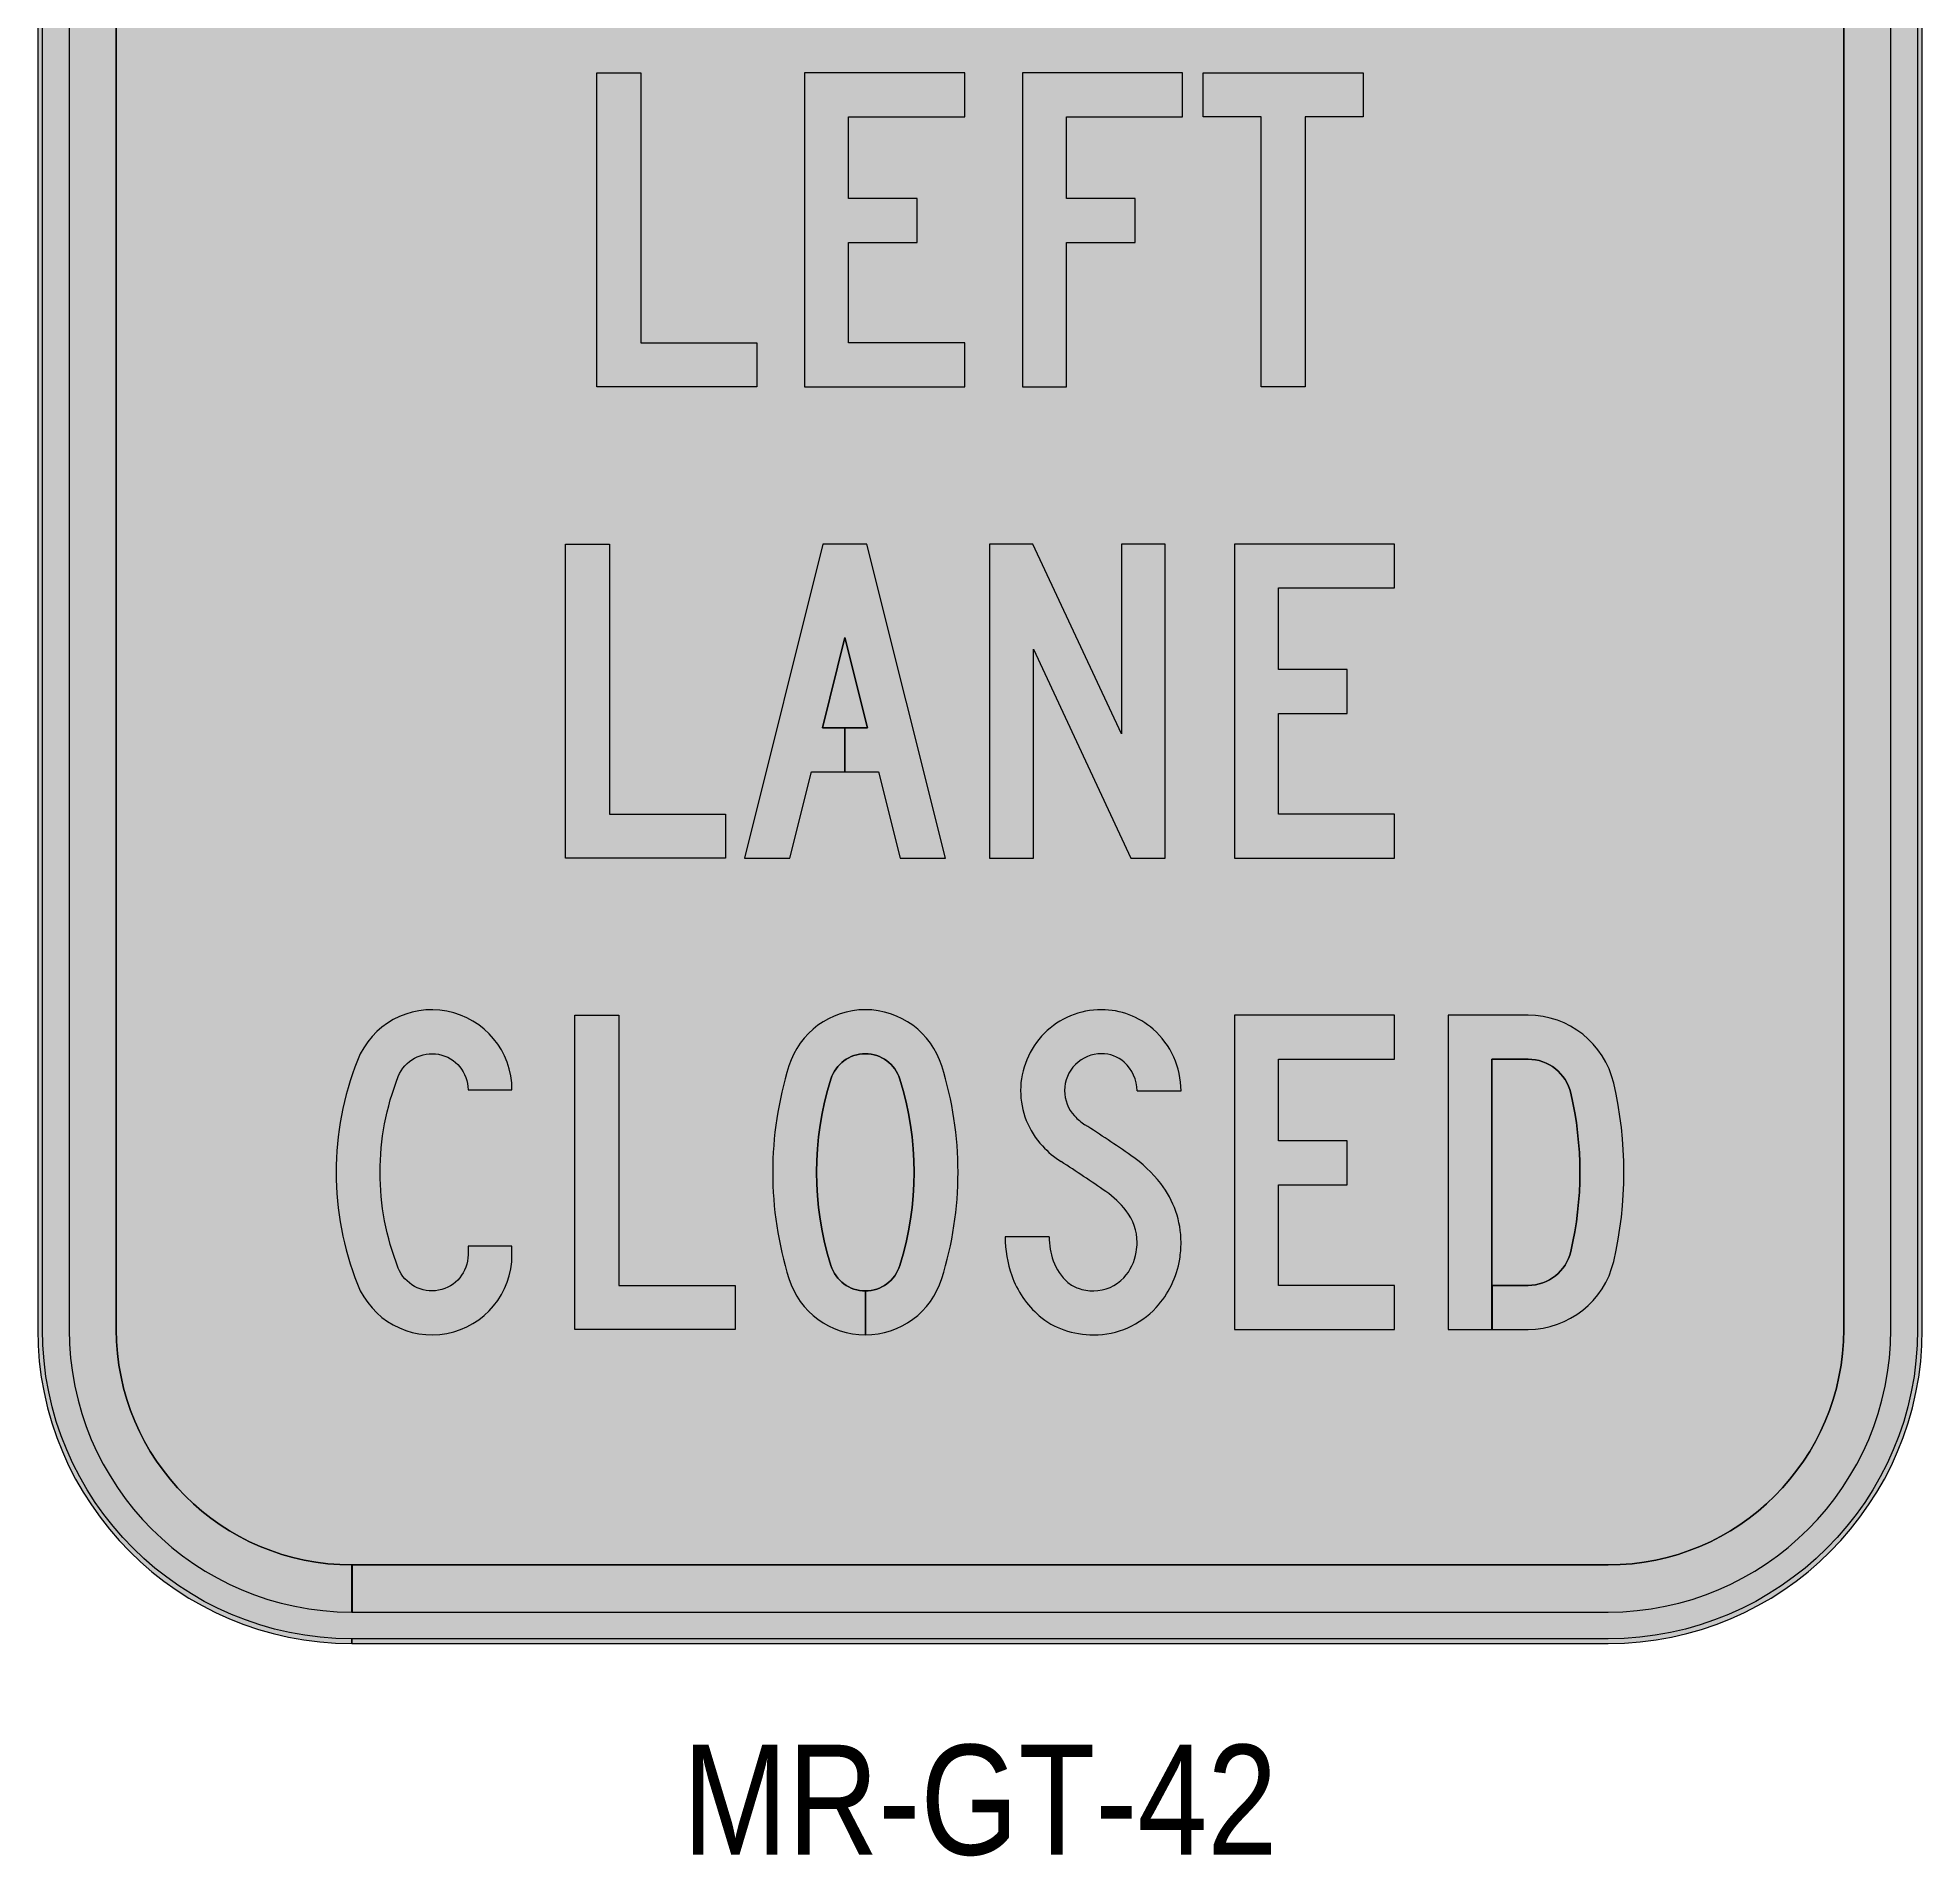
# Model space of a CAD drawing. Header units: millimetres. Extents: x 624 to 684, y 492 to 604.
# Drawn here: x 623.6 to 683.6, y 492.4 to 550.3 of the extents above; entities that cross this region are included whole.
import ezdxf
from ezdxf.enums import TextEntityAlignment as Align

# ---------------------------------------------------------------- set-up
doc = ezdxf.new("R2010")
doc.units = ezdxf.units.MM
for name, color, linetype, lineweight in [('GSBWFILL', 7, 'Continuous', 0), ('GSCOLORFILL', 7, 'Continuous', 0), ('GSDIMS', 7, 'Continuous', 0), ('GSOUTLINE', 7, 'Continuous', 0)]:
    doc.layers.add(name, color=color, linetype=linetype, lineweight=lineweight)
doc.layers.add('T35', color=3, linetype='Continuous')
doc.styles.add('T35', font='ARIALN.TTF', dxfattribs={"height": 3.5})
doc.styles.add('TSText', font='isocp2.shx')

# ---------------------------------------------------------------- blocks, each defined once
blk = doc.blocks.new('*U40')
at = {"layer": 'GSBWFILL', "transparency": 33554687}
blk.add_hatch(color=256, dxfattribs=at).paths.add_polyline_path([(-199.8500000000004, -515), (200, -515, 0.414213562373095), (290, -425), (290, 425, 0.414213562373095), (200, 515), (-200, 515, 0.414213562373095), (-290, 425), (-290, -425, 0.414213562373095), (-200, -515), (-200, -500, -0.414213562373095), (-275, -425), (-275, 425, -0.414213562373095), (-200, 500), (200, 500, -0.414213562373095), (275, 425), (275, -425, -0.414213562373095), (200, -500), (-199.8500000000004, -500)])
at = {"layer": 'GSCOLORFILL', "true_color": 0xf5f5f5, "transparency": 33554687}
for points in [[(-200, -525), (200, -525, 0.414213562373095), (300, -425), (300, 425, 0.414213562373095), (200, 525), (-200, 525, 0.414213562373095), (-300, 425), (-300, -425, 0.414213562373095)], [(-199.9849999999997, -525), (200, -525, 0.414213562373095), (300, -425), (300, 425, 0.414213562373095), (200, 525), (-200, 525, 0.414213562373095), (-300, 425), (-300, -425, 0.414213562373095), (-200, -525), (-200, -523.5, -0.414213562373095), (-298.5, -425), (-298.5, 425, -0.414213562373095), (-200, 523.5), (200, 523.5, -0.414213562373095), (298.5, 425), (298.5, -425, -0.414213562373095), (200, -523.5), (-199.9849999999997, -523.5)]]:
    blk.add_hatch(color=7, dxfattribs=at).paths.add_polyline_path(points)
at = {"layer": 'GSCOLORFILL', "true_color": 0x0a0a0a, "transparency": 33554687}
blk.add_hatch(color=28, dxfattribs=at).paths.add_polyline_path([(-199.8500000000004, -515), (200, -515, 0.414213562373095), (290, -425), (290, 425, 0.414213562373095), (200, 515), (-200, 515, 0.414213562373095), (-290, 425), (-290, -425, 0.414213562373095), (-200, -515), (-200, -500, -0.414213562373095), (-275, -425), (-275, 425, -0.414213562373095), (-200, 500), (200, 500, -0.414213562373095), (275, 425), (275, -425, -0.414213562373095), (200, -500), (-199.8500000000004, -500)])
at = {"layer": 'GSBWFILL', "linetype": 'Continuous', "transparency": 33554687}
for points in [[(-200, -525), (200, -525, 0.414213562373095), (300, -425), (300, 425, 0.414213562373095), (200, 525), (-200, 525, 0.414213562373095), (-300, 425), (-300, -425, 0.414213562373095), (-200, -525)], [(-199.8500000000004, -515), (200, -515, 0.414213562373095), (290, -425), (290, 425, 0.414213562373095), (200, 515), (-200, 515, 0.414213562373095), (-290, 425), (-290, -425, 0.414213562373095), (-200, -515), (-200, -500, -0.414213562373095), (-275, -425), (-275, 425, -0.414213562373095), (-200, 500), (200, 500, -0.414213562373095), (275, 425), (275, -425, -0.414213562373095), (200, -500), (-199.8500000000004, -500), (-199.8500000000004, -515)]]:
    blk.add_lwpolyline(points, format="xyb", close=True, dxfattribs=at)
at = {"layer": 'GSCOLORFILL', "color": 7, "linetype": 'Continuous', "true_color": 0xf5f5f5, "transparency": 33554687}
for points in [[(-200, -525), (200, -525, 0.414213562373095), (300, -425), (300, 425, 0.414213562373095), (200, 525), (-200, 525, 0.414213562373095), (-300, 425), (-300, -425, 0.414213562373095), (-200, -525)], [(-199.9849999999997, -525), (200, -525, 0.414213562373095), (300, -425), (300, 425, 0.414213562373095), (200, 525), (-200, 525, 0.414213562373095), (-300, 425), (-300, -425, 0.414213562373095), (-200, -525), (-200, -523.5, -0.414213562373095), (-298.5, -425), (-298.5, 425, -0.414213562373095), (-200, 523.5), (200, 523.5, -0.414213562373095), (298.5, 425), (298.5, -425, -0.414213562373095), (200, -523.5), (-199.9849999999997, -523.5), (-199.9849999999997, -525)]]:
    blk.add_lwpolyline(points, format="xyb", close=True, dxfattribs=at)
at = {"layer": 'GSCOLORFILL', "color": 28, "linetype": 'Continuous', "true_color": 0x0a0a0a, "transparency": 33554687}
blk.add_lwpolyline([(-199.8500000000004, -515), (200, -515, 0.414213562373095), (290, -425), (290, 425, 0.414213562373095), (200, 515), (-200, 515, 0.414213562373095), (-290, 425), (-290, -425, 0.414213562373095), (-200, -515), (-200, -500, -0.414213562373095), (-275, -425), (-275, 425, -0.414213562373095), (-200, 500), (200, 500, -0.414213562373095), (275, 425), (275, -425, -0.414213562373095), (200, -500), (-199.8500000000004, -500), (-199.8500000000004, -515)], format="xyb", close=True, dxfattribs=at)
at = {"layer": 'GSOUTLINE', "linetype": 'Continuous', "transparency": 33554687}
for points in [[(-200, -525), (200, -525, 0.414213562373095), (300, -425), (300, 425, 0.414213562373095), (200, 525), (-200, 525, 0.414213562373095), (-300, 425), (-300, -425, 0.414213562373095), (-200, -525)], [(-200, -515), (200, -515, 0.414213562373095), (290, -425), (290, 425, 0.414213562373095), (200, 515), (-200, 515, 0.414213562373095), (-290, 425), (-290, -425, 0.414213562373095), (-200, -515)], [(-200, -500), (200, -500, 0.414213562373095), (275, -425), (275, 425, 0.414213562373095), (200, 500), (-200, 500, 0.414213562373095), (-275, 425), (-275, -425, 0.414213562373095), (-200, -500)]]:
    blk.add_lwpolyline(points, format="xyb", close=True, dxfattribs=at)
at = {"layer": 'GSBWFILL', "color": 250, "transparency": 33554687, "style": 'TSText'}
for s in ['levels:GSCOLORFILL|GSBWFILL|GSOUTLINE', 'panelStyle:MR-GT-42 LANE.ssm', 'chevronShoulderRadius:300.000', 'constructPanels:900|600|450', 'panelBorderRadius:300.000', 'chevronTipRadius:300.000', 'constructPanelMode:0', 'panelRoundCorners:0', 'panelStation:none', 'panelHeightLock:1', 'panelWidthLock:1', 'heightRounding:2', 'legendMaterial:0', 'panelName:name', 'panelStandard:2', 'widthRounding:2', 'panelMounting:1', 'panelMaterial:0', 'panelQuantity:1', 'marginAlign:9', 'panelShape:0', 'panelSizes:', 'version:2']:
    blk.add_text(s, height=0.001, dxfattribs=at).set_placement((0, 524.9979999999996), align=Align.CENTER)
blk = doc.blocks.new('*U16')
at = {"layer": 'GSBWFILL', "linetype": 'Continuous'}
blk.add_hatch(color=256, dxfattribs=at).paths.add_polyline_path([(0, 200), (28, 200), (28, 28), (102, 28), (102, 0), (0, 0)])
at = {"layer": 'GSCOLORFILL', "linetype": 'Continuous'}
blk.add_hatch(color=0, dxfattribs=at).paths.add_polyline_path([(0, 200), (28, 200), (28, 28), (102, 28), (102, 0), (0, 0)])
at = {"layer": 'GSBWFILL'}
blk.add_lwpolyline([(0, 200), (28, 200), (28, 28), (102, 28), (102, 0), (0, 0)], close=True, dxfattribs=at)
at = {"layer": 'GSCOLORFILL', "color": 0}
blk.add_lwpolyline([(0, 200), (28, 200), (28, 28), (102, 28), (102, 0), (0, 0)], close=True, dxfattribs=at)
at = {"layer": 'GSOUTLINE'}
blk.add_lwpolyline([(0, 200), (28, 200), (28, 28), (102, 28), (102, 0), (0, 0)], close=True, dxfattribs=at)
blk = doc.blocks.new('*U17')
at = {"layer": 'GSBWFILL', "linetype": 'Continuous'}
blk.add_hatch(color=256, dxfattribs=at).paths.add_polyline_path([(28, 28), (28, 92), (71.81454086025929, 92), (71.81454086025929, 120), (28, 120), (28, 172), (102, 172), (102, 200), (0, 200), (0, 0), (102, 0), (102, 28)])
at = {"layer": 'GSCOLORFILL', "linetype": 'Continuous'}
blk.add_hatch(color=0, dxfattribs=at).paths.add_polyline_path([(28, 28), (28, 92), (71.81454086025929, 92), (71.81454086025929, 120), (28, 120), (28, 172), (102, 172), (102, 200), (0, 200), (0, 0), (102, 0), (102, 28)])
at = {"layer": 'GSBWFILL'}
blk.add_lwpolyline([(28, 28), (28, 92), (71.81454086025929, 92), (71.81454086025929, 120), (28, 120), (28, 172), (102, 172), (102, 200), (0, 200), (0, 0), (102, 0), (102, 28)], close=True, dxfattribs=at)
at = {"layer": 'GSCOLORFILL', "color": 0}
blk.add_lwpolyline([(28, 28), (28, 92), (71.81454086025929, 92), (71.81454086025929, 120), (28, 120), (28, 172), (102, 172), (102, 200), (0, 200), (0, 0), (102, 0), (102, 28)], close=True, dxfattribs=at)
at = {"layer": 'GSOUTLINE'}
blk.add_lwpolyline([(28, 28), (28, 92), (71.81454086025927, 92), (71.81454086025927, 120), (28, 120), (28, 172), (102, 172), (102, 200), (0, 200), (0, 0), (102, 0), (102, 28)], close=True, dxfattribs=at)
blk = doc.blocks.new('*U18')
at = {"layer": 'GSBWFILL', "linetype": 'Continuous'}
blk.add_hatch(color=256, dxfattribs=at).paths.add_polyline_path([(28, 92), (71.81454086025929, 92), (71.81454086025929, 120), (28, 120), (28, 172), (102, 172), (102, 200), (0, 200), (0, 0), (28, 0)])
at = {"layer": 'GSCOLORFILL', "linetype": 'Continuous'}
blk.add_hatch(color=0, dxfattribs=at).paths.add_polyline_path([(28, 92), (71.81454086025929, 92), (71.81454086025929, 120), (28, 120), (28, 172), (102, 172), (102, 200), (0, 200), (0, 0), (28, 0)])
at = {"layer": 'GSBWFILL'}
blk.add_lwpolyline([(28, 92), (71.81454086025929, 92), (71.81454086025929, 120), (28, 120), (28, 172), (102, 172), (102, 200), (0, 200), (0, 0), (28, 0)], close=True, dxfattribs=at)
at = {"layer": 'GSCOLORFILL', "color": 0}
blk.add_lwpolyline([(28, 92), (71.81454086025929, 92), (71.81454086025929, 120), (28, 120), (28, 172), (102, 172), (102, 200), (0, 200), (0, 0), (28, 0)], close=True, dxfattribs=at)
at = {"layer": 'GSOUTLINE'}
blk.add_lwpolyline([(28, 92), (71.81454086025929, 92), (71.81454086025929, 120), (28, 120), (28, 172), (102, 172), (102, 200), (0, 200), (0, 0), (28, 0)], close=True, dxfattribs=at)
blk = doc.blocks.new('*U19')
at = {"layer": 'GSBWFILL', "linetype": 'Continuous'}
blk.add_hatch(color=256, dxfattribs=at).paths.add_polyline_path([(37, 172), (0, 172), (0, 200), (102, 200), (102, 172), (65, 172), (65, 0), (37, 0)])
at = {"layer": 'GSCOLORFILL', "linetype": 'Continuous'}
blk.add_hatch(color=0, dxfattribs=at).paths.add_polyline_path([(37, 172), (0, 172), (0, 200), (102, 200), (102, 172), (65, 172), (65, 0), (37, 0)])
at = {"layer": 'GSBWFILL'}
blk.add_lwpolyline([(37, 172), (0, 172), (0, 200), (102, 200), (102, 172), (65, 172), (65, 0), (37, 0)], close=True, dxfattribs=at)
at = {"layer": 'GSCOLORFILL', "color": 0}
blk.add_lwpolyline([(37, 172), (0, 172), (0, 200), (102, 200), (102, 172), (65, 172), (65, 0), (37, 0)], close=True, dxfattribs=at)
at = {"layer": 'GSOUTLINE'}
blk.add_lwpolyline([(36.99999999999999, 172), (0, 172), (0, 200), (102, 200), (102, 172), (64.99999999999999, 172), (64.99999999999999, 0), (36.99999999999999, 0)], close=True, dxfattribs=at)
blk = doc.blocks.new('*U15')
at = {"layer": 'GSBWFILL', "color": 28, "true_color": 0x0a0a0a}
for name, p, xscale, yscale, zscale in [('*U16', (0, 0), 0.4999999999999999, 0.4999999999999999, 0.4999999999999999), ('*U17', (66.13513513513513, 0), 0.4999999999999998, 0.4999999999999998, 0.4999999999999998), ('*U18', (135.5135135135135, 0), 0.4999999999999998, 0.4999999999999998, 0.4999999999999998), ('*U19', (193, 0), 0.4999999999999998, 0.4999999999999998, 0.4999999999999998)]:
    blk.add_blockref(name, p, dxfattribs=dict(at, xscale=xscale, yscale=yscale, zscale=zscale))
blk = doc.blocks.new('*U14')
at = {"layer": 'GSBWFILL'}
blk.add_blockref('*U15', (-122, 0), dxfattribs=at)
blk = doc.blocks.new('*U22')
at = {"layer": 'GSBWFILL', "linetype": 'Continuous'}
blk.add_hatch(color=256, dxfattribs=at).paths.add_polyline_path([(0, 200), (28, 200), (28, 28), (102, 28), (102, 0), (0, 0)])
at = {"layer": 'GSCOLORFILL', "linetype": 'Continuous'}
blk.add_hatch(color=0, dxfattribs=at).paths.add_polyline_path([(0, 200), (28, 200), (28, 28), (102, 28), (102, 0), (0, 0)])
at = {"layer": 'GSBWFILL'}
blk.add_lwpolyline([(0, 200), (28, 200), (28, 28), (102, 28), (102, 0), (0, 0)], close=True, dxfattribs=at)
at = {"layer": 'GSCOLORFILL', "color": 0}
blk.add_lwpolyline([(0, 200), (28, 200), (28, 28), (102, 28), (102, 0), (0, 0)], close=True, dxfattribs=at)
at = {"layer": 'GSOUTLINE'}
blk.add_lwpolyline([(0, 200), (28, 200), (28, 28), (102, 28), (102, 0), (0, 0)], close=True, dxfattribs=at)
blk = doc.blocks.new('*U23')
at = {"layer": 'GSBWFILL', "linetype": 'Continuous'}
blk.add_hatch(color=256, dxfattribs=at).paths.add_polyline_path([(64, 140.5530424827055), (78.38826062067636, 83), (64.00999999999999, 83), (64.00999999999999, 55.00000000000001), (85.38826062067636, 55.00000000000001), (99.13826062067636, 1.4210854715202e-14), (128, 0), (78, 200), (50, 200), (0, 0), (28.86173937932358, 1.4210854715202e-14), (42.61173937932364, 55.00000000000001), (64, 54.99999999999999), (64, 83), (49.61173937932364, 83)])
at = {"layer": 'GSCOLORFILL', "linetype": 'Continuous'}
blk.add_hatch(color=0, dxfattribs=at).paths.add_polyline_path([(78, 200), (49.99999999999999, 200), (-1.4210854715202e-14, 0), (28.86173937932359, 0), (42.61173937932363, 54.99999999999999), (64, 54.99999999999999), (64, 83), (49.61173937932364, 83), (64, 140.5530424827055), (78.38826062067636, 83), (64.00999999999999, 83), (64.00999999999999, 55), (85.38826062067636, 55), (99.13826062067636, -1.4210854715202e-14), (128, -1.4210854715202e-14)])
at = {"layer": 'GSBWFILL'}
blk.add_lwpolyline([(64, 83), (49.61173937932364, 83), (64, 140.5530424827055), (78.38826062067636, 83), (64.00999999999999, 83), (64.00999999999999, 55), (85.38826062067636, 55), (99.13826062067636, 0), (128, 0), (78, 200), (50, 200), (0, 0), (28.86173937932358, 0), (42.61173937932364, 55), (64, 55)], close=True, dxfattribs=at)
at = {"layer": 'GSCOLORFILL', "color": 0}
blk.add_lwpolyline([(64, 83), (49.61173937932364, 83), (64, 140.5530424827055), (78.38826062067636, 83), (64.00999999999999, 83), (64.00999999999999, 55), (85.38826062067636, 55), (99.13826062067636, 0), (128, 0), (78, 200), (50, 200), (0, 0), (28.86173937932358, 0), (42.61173937932364, 55), (64, 55)], close=True, dxfattribs=at)
at = {"layer": 'GSOUTLINE'}
for points in [[(42.61173937932362, 55), (85.38826062067636, 55), (99.13826062067636, 0), (128, 0), (78, 200), (50, 200), (0, 0), (28.86173937932362, 0)], [(78.38826062067638, 83), (64, 140.5530424827055), (49.61173937932362, 83)]]:
    blk.add_lwpolyline(points, close=True, dxfattribs=at)
blk = doc.blocks.new('*U24')
at = {"layer": 'GSBWFILL', "linetype": 'Continuous'}
blk.add_hatch(color=256, dxfattribs=at).paths.add_polyline_path([(28, 133), (90, 0), (112, 0), (112, 200), (84, 200), (84, 79.14121821539285), (27.65981601018314, 200), (0, 200), (0, 0), (28, 0)])
at = {"layer": 'GSCOLORFILL', "linetype": 'Continuous'}
blk.add_hatch(color=0, dxfattribs=at).paths.add_polyline_path([(27.65981601018313, 200), (0, 200), (7.105427357601002e-15, 0), (28, 0), (28, 133), (90, 0), (112, 0), (112, 200), (84, 200), (84, 79.14121821539283)])
at = {"layer": 'GSBWFILL'}
blk.add_lwpolyline([(90, 0), (112, 0), (112, 200), (84, 200), (84, 79.14121821539283), (27.65981601018314, 200), (0, 200), (0, 0), (28, 0), (28, 133)], close=True, dxfattribs=at)
at = {"layer": 'GSCOLORFILL', "color": 0}
blk.add_lwpolyline([(90, 0), (112, 0), (112, 200), (84, 200), (84, 79.14121821539283), (27.65981601018314, 200), (0, 200), (0, 0), (28, 0), (28, 133)], close=True, dxfattribs=at)
at = {"layer": 'GSOUTLINE'}
blk.add_lwpolyline([(90, 0), (112, 0), (112, 200), (84, 200), (84.00000000000001, 79.14121821539283), (27.65981601018314, 200), (0, 200), (0, 0), (28, 0), (28, 133)], close=True, dxfattribs=at)
blk = doc.blocks.new('*U25')
at = {"layer": 'GSBWFILL', "linetype": 'Continuous'}
blk.add_hatch(color=256, dxfattribs=at).paths.add_polyline_path([(28, 28), (28, 92), (71.81454086025929, 92), (71.81454086025929, 120), (28, 120), (28, 172), (102, 172), (102, 200), (0, 200), (0, 0), (102, 0), (102, 28)])
at = {"layer": 'GSCOLORFILL', "linetype": 'Continuous'}
blk.add_hatch(color=0, dxfattribs=at).paths.add_polyline_path([(28, 28), (28, 92), (71.81454086025929, 92), (71.81454086025929, 120), (28, 120), (28, 172), (102, 172), (102, 200), (0, 200), (0, 0), (102, 0), (102, 28)])
at = {"layer": 'GSBWFILL'}
blk.add_lwpolyline([(28, 28), (28, 92), (71.81454086025929, 92), (71.81454086025929, 120), (28, 120), (28, 172), (102, 172), (102, 200), (0, 200), (0, 0), (102, 0), (102, 28)], close=True, dxfattribs=at)
at = {"layer": 'GSCOLORFILL', "color": 0}
blk.add_lwpolyline([(28, 28), (28, 92), (71.81454086025929, 92), (71.81454086025929, 120), (28, 120), (28, 172), (102, 172), (102, 200), (0, 200), (0, 0), (102, 0), (102, 28)], close=True, dxfattribs=at)
at = {"layer": 'GSOUTLINE'}
blk.add_lwpolyline([(28, 28), (28, 92), (71.81454086025927, 92), (71.81454086025927, 120), (28, 120), (28, 172), (102, 172), (102, 200), (0, 200), (0, 0), (102, 0), (102, 28)], close=True, dxfattribs=at)
blk = doc.blocks.new('*U21')
at = {"layer": 'GSBWFILL', "color": 28, "true_color": 0x0a0a0a}
for name, p, xscale, yscale, zscale in [('*U22', (0, 0), 0.4999999999999999, 0.4999999999999999, 0.4999999999999999), ('*U23', (57, 0), 0.5, 0.5, 0.5), ('*U24', (135, 0), 0.5, 0.5, 0.5), ('*U25', (213, 0), 0.5, 0.5, 0.5)]:
    blk.add_blockref(name, p, dxfattribs=dict(at, xscale=xscale, yscale=yscale, zscale=zscale))
blk = doc.blocks.new('*U20')
at = {"layer": 'GSBWFILL'}
blk.add_blockref('*U21', (-132, 0), dxfattribs=at)
blk = doc.blocks.new('*U28')
at = {"layer": 'GSBWFILL', "linetype": 'Continuous'}
blk.add_hatch(color=256, dxfattribs=at).paths.add_polyline_path([(13.57111597374183, 171.2483588621445, 0.1904761904761905), (13.57111597374178, 28.75164113785564, 0.8275027774491407), (112, 47.50000000000009), (112, 53.00000000000009), (84, 52.99999999999997), (84, 47.50000000000006, -0.8275027774491409), (39.61050328227566, 39.04485776805259, -0.1904761904761905), (39.61050328227572, 160.9551422319475, -0.8275027774491407), (84, 152.5), (112, 152.5, 0.8275027774491414)])
at = {"layer": 'GSCOLORFILL', "linetype": 'Continuous'}
blk.add_hatch(color=0, dxfattribs=at).paths.add_polyline_path([(84, 152.5), (112, 152.5, 0.8275027774491406), (13.57111597374185, 171.2483588621446, 0.1904761904761907), (13.57111597374178, 28.75164113785564, 0.8275027774491407), (112, 47.50000000000009), (112, 53.00000000000004), (84, 53.00000000000001), (84, 47.50000000000006, -0.8275027774491409), (39.61050328227566, 39.04485776805259, -0.1904761904761905), (39.61050328227572, 160.9551422319475, -0.8275027774491407)])
at = {"layer": 'GSBWFILL'}
blk.add_lwpolyline([(84, 47.50000000000003, -0.8275027774491405), (39.61050328227566, 39.04485776805259, -0.1904761904761905), (39.61050328227572, 160.9551422319475, -0.8275027774491404), (84, 152.5), (112, 152.5, 0.8275027774491404), (13.57111597374183, 171.2483588621445, 0.1904761904761905), (13.57111597374177, 28.75164113785567, 0.8275027774491405), (112, 47.50000000000003), (112, 53.00000000000004), (84, 53.00000000000001)], format="xyb", close=True, dxfattribs=at)
at = {"layer": 'GSCOLORFILL', "color": 0}
blk.add_lwpolyline([(84, 47.50000000000003, -0.8275027774491405), (39.61050328227566, 39.04485776805259, -0.1904761904761905), (39.61050328227572, 160.9551422319475, -0.8275027774491404), (84, 152.5), (112, 152.5, 0.8275027774491404), (13.57111597374183, 171.2483588621445, 0.1904761904761905), (13.57111597374177, 28.75164113785567, 0.8275027774491405), (112, 47.50000000000003), (112, 53.00000000000004), (84, 53.00000000000001)], format="xyb", close=True, dxfattribs=at)
at = {"layer": 'GSOUTLINE'}
blk.add_lwpolyline([(84, 47.50000000000003, -0.8275027774491405), (39.61050328227569, 39.04485776805259, -0.1904761904761905), (39.61050328227572, 160.9551422319475, -0.8275027774491404), (84, 152.5), (112, 152.5, 0.8275027774491404), (13.5711159737418, 171.2483588621445, 0.1904761904761905), (13.57111597374177, 28.75164113785567, 0.8275027774491405), (112, 47.50000000000003), (112, 53.00000000000004), (84, 53.00000000000001)], format="xyb", close=True, dxfattribs=at)
blk = doc.blocks.new('*U29')
at = {"layer": 'GSBWFILL', "linetype": 'Continuous'}
blk.add_hatch(color=256, dxfattribs=at).paths.add_polyline_path([(0, 200), (28, 200), (28, 28), (102, 28), (102, 0), (0, 0)])
at = {"layer": 'GSCOLORFILL', "linetype": 'Continuous'}
blk.add_hatch(color=0, dxfattribs=at).paths.add_polyline_path([(0, 200), (28, 200), (28, 28), (102, 28), (102, 0), (0, 0)])
at = {"layer": 'GSBWFILL'}
blk.add_lwpolyline([(0, 200), (28, 200), (28, 28), (102, 28), (102, 0), (0, 0)], close=True, dxfattribs=at)
at = {"layer": 'GSCOLORFILL', "color": 0}
blk.add_lwpolyline([(0, 200), (28, 200), (28, 28), (102, 28), (102, 0), (0, 0)], close=True, dxfattribs=at)
at = {"layer": 'GSOUTLINE'}
blk.add_lwpolyline([(0, 200), (28, 200), (28, 28), (102, 28), (102, 0), (0, 0)], close=True, dxfattribs=at)
blk = doc.blocks.new('*U30')
at = {"layer": 'GSBWFILL', "linetype": 'Continuous'}
blk.add_hatch(color=256, dxfattribs=at).paths.add_polyline_path([(80.95612091126674, 40.649543480188, -0.3280427996261498), (59.00999999999999, 24.5000021739132), (59.00999999999993, -3.499999019607799, 0.3281088988311428), (107.6853115858523, 32.30985728215589, 0.1523809523809524), (107.6853115858523, 167.6901427178442, 0.735537190082645), (10.31468841414767, 167.6901427178441, 0.1523809523809523), (10.3146884141477, 32.3098572821559, 0.3281631965406048), (58.99999999999994, -3.499999999999943), (59, 24.50000000000006, -0.3281631965406054), (37.04387908873323, 40.64954348018804, -0.1523809523809522), (37.04387908873326, 159.3504565198121, -0.7355371900826468), (80.95612091126677, 159.3504565198121, -0.1523809523809523)])
at = {"layer": 'GSCOLORFILL', "linetype": 'Continuous'}
blk.add_hatch(color=0, dxfattribs=at).paths.add_polyline_path([(80.95612091126682, 40.64954348018809, -0.3280427996261505), (59.00999999999999, 24.50000217391326), (59.00999999999999, -3.499999019607742, 0.3281088988311429), (107.6853115858524, 32.30985728215592, 0.1523809523809524), (107.6853115858523, 167.6901427178443, 0.7355371900826445), (10.31468841414767, 167.6901427178442, 0.1523809523809523), (10.3146884141477, 32.30985728215595, 0.3281631965406048), (59, -3.499999999999915), (59, 24.50000000000011, -0.3281631965406051), (37.04387908873329, 40.64954348018806, -0.1523809523809523), (37.04387908873332, 159.3504565198122, -0.7355371900826468), (80.95612091126682, 159.3504565198122, -0.1523809523809523)])
at = {"layer": 'GSBWFILL'}
blk.add_lwpolyline([(59, 24.50000000000006, -0.3281631965406057), (37.04387908873321, 40.64954348018805, -0.1523809523809521), (37.04387908873326, 159.3504565198121, -0.7355371900826451), (80.95612091126674, 159.3504565198121, -0.1523809523809523), (80.95612091126674, 40.64954348018798, -0.3280427996261496), (59.00999999999999, 24.50000217391321), (59.00999999999993, -3.499999019607785, 0.3281088988311427), (107.6853115858523, 32.3098572821559, 0.1523809523809523), (107.6853115858523, 167.6901427178441, 0.7355371900826451), (10.31468841414767, 167.6901427178441, 0.1523809523809521), (10.31468841414767, 32.30985728215597, 0.3281631965406052), (58.99999999999994, -3.49999999999995)], format="xyb", close=True, dxfattribs=at)
at = {"layer": 'GSCOLORFILL', "color": 0}
blk.add_lwpolyline([(59, 24.50000000000011, -0.3281631965406057), (37.04387908873326, 40.64954348018809, -0.1523809523809521), (37.04387908873332, 159.3504565198121, -0.7355371900826451), (80.9561209112668, 159.3504565198121, -0.1523809523809523), (80.9561209112668, 40.64954348018802, -0.3280427996261496), (59.00999999999999, 24.50000217391326), (59.00999999999999, -3.499999019607742, 0.3281088988311427), (107.6853115858523, 32.30985728215595, 0.1523809523809523), (107.6853115858523, 167.6901427178442, 0.7355371900826451), (10.31468841414767, 167.6901427178442, 0.1523809523809521), (10.31468841414767, 32.30985728215602, 0.3281631965406052), (59, -3.499999999999908)], format="xyb", close=True, dxfattribs=at)
at = {"layer": 'GSOUTLINE'}
for points in [[(107.6853115858523, 32.30985728215589, 0.1523809523809523), (107.6853115858523, 167.6901427178441, 0.7355371900826451), (10.31468841414767, 167.6901427178441, 0.1523809523809521), (10.31468841414764, 32.30985728215596, 0.7355371900826451)], [(80.95612091126672, 40.64954348018797, 0.1523809523809523), (80.95612091126674, 159.3504565198121, 0.7355371900826451), (37.04387908873326, 159.3504565198121, 0.1523809523809521), (37.04387908873323, 40.64954348018804, 0.7355371900826451)]]:
    blk.add_lwpolyline(points, format="xyb", close=True, dxfattribs=at)
blk = doc.blocks.new('*U31')
at = {"layer": 'GSBWFILL'}
h = blk.add_hatch(color=256, dxfattribs=at)
edge = h.paths.add_edge_path()
edge.add_arc((-588.4723226266601, -858.0780040650642), 1149.124344074378, 55.390937114462815, 57.1046488588774, ccw=False)
edge.add_arc((31.18875155796178, 39.86795207670414), 58.12169191857565, 37.884517576685596, 55.39093711446287, ccw=False)
edge.add_arc((51.07604529441613, 55.3411589762802), 32.92398202427961, -5.115907697472721e-13, 37.884517576685425, ccw=False)
edge.add_arc((45.39801581993486, 55.34115897628291), 38.60201149876088, 350.8629013217493, 359.99999999999557, ccw=False)
edge.add_arc((52.5060887035079, 54.19790915921546), 31.40258650349834, 317.29673378813345, 350.8629013217563, ccw=False)
edge.add_arc((56.3989800737183, 50.60524148717003), 26.10524148716998, 269.9999999999999, 317.29673378814437, ccw=False)
edge.add_arc((56.39898007371815, 55.00067885734074), 30.5006788573407, 251.0789535256293, 270.00000000000017, ccw=False)
edge.add_arc((52.92295380146508, 44.86019333778771), 19.78096779697818, 229.3133006079087, 251.0789535256289, ccw=False)
edge.add_arc((61.12408724516904, 54.39936889565766), 32.36089069361404, 199.4306394672327, 229.3133006079094, ccw=False)
edge.add_arc((73.76258936871797, 58.85737200696578), 45.76258937718751, 180.0011023316868, 199.4302684762635, ccw=False)
edge.add_line((28, 58.85649156598452), (0, 58.85649156598452))
edge.add_arc((73.76258927216888, 58.85737198186531), 73.76258927742312, 180.0006838712507, 199.430409309594)
edge.add_arc((61.12408724516904, 54.39936889565759), 60.36089069361399, 199.4306394672326, 229.3133006079094)
edge.add_arc((52.92295380146489, 44.86019333778737), 47.78096779697781, 229.3133006079091, 251.0789535256292)
edge.add_arc((56.39898007371816, 55.00067885734096), 58.50067885734091, 251.0789535256294, 270.0000000000002)
edge.add_arc((56.39898007371833, 50.60524148716994), 54.10524148716989, 270, 317.2967337881445)
edge.add_arc((52.50608870351375, 54.19790915921264), 59.40258650349213, 317.2967337881369, 350.8629013217596)
edge.add_arc((45.39801581995373, 55.34115897628128), 66.60201149874202, 350.8629013217525, 359.9999999999986)
edge.add_arc((51.07604529441608, 55.34115897628012), 60.92398202427966, 359.9999999999996, 397.8845175766854)
edge.add_arc((31.18875155796106, 39.86795207670393), 86.12169191857632, 37.88451757668539, 55.39093711446263)
edge.add_arc((-588.4723226266598, -858.0780040650584), 1177.124344074373, 55.39093711446263, 57.10464885887726)
edge.add_arc((69.97983884586506, 159.9151743049558), 35.25734506305535, 223.0175993707188, 237.1046488588782, ccw=False)
edge.add_arc((61.47128691910493, 151.9759336269728), 23.62003444447538, 179.9999999999997, 223.0175993707179, ccw=False)
edge.add_arc((61.37529404391439, 151.9759153760051), 23.52404156929193, 89.99988059696187, 179.9999555474589, ccw=False)
edge.add_arc((61.3753429696798, 153.7310205923658), 21.76893635288013, 48.67847151851021, 89.9999997426533, ccw=False)
edge.add_arc((59.71208169603344, 151.8392041010447), 24.28794562266184, 1.1368683772161603e-13, 48.67847151851021, ccw=False)
edge.add_line((84.00002731869529, 151.8392041010448), (112.0000273186952, 151.8392041010448))
edge.add_arc((59.71208169603332, 151.8392041010447), 52.28794562266185, 6.228754935835708e-14, 48.67847151851004)
edge.add_arc((61.37534296967969, 153.7310205923658), 49.76893635288013, 48.67847151851002, 89.99999974265315)
edge.add_arc((61.37527579294667, 151.9759336269729), 51.52402331831713, 89.99992504950285, 180)
edge.add_arc((61.47128691910104, 151.9759336269713), 51.62003444447149, 179.9999999999982, 223.0175993707195)
edge.add_arc((69.97983884586587, 159.9151743049557), 63.25734506305586, 223.0175993707178, 237.1046488588772)
at = {"layer": 'GSCOLORFILL'}
h = blk.add_hatch(color=0, dxfattribs=at)
edge = h.paths.add_edge_path()
edge.add_arc((-588.4723226266601, -858.0780040650652), 1149.124344074379, 55.390937114462815, 57.10464885887751, ccw=False)
edge.add_arc((31.18875155796184, 39.86795207670409), 58.12169191857565, 37.884517576685596, 55.39093711446287, ccw=False)
edge.add_arc((51.0760452944162, 55.34115897628014), 32.9239820242796, -5.115907697472721e-13, 37.884517576685425, ccw=False)
edge.add_arc((45.39801581993492, 55.34115897628286), 38.60201149876088, 350.8629013217493, 359.99999999999557, ccw=False)
edge.add_arc((52.50608870350796, 54.1979091592154), 31.40258650349834, 317.29673378813345, 350.8629013217563, ccw=False)
edge.add_arc((56.39898007371836, 50.60524148716998), 26.10524148716998, 269.9999999999999, 317.29673378814437, ccw=False)
edge.add_arc((56.39898007371819, 55.00067885734079), 30.50067885734079, 251.0789535256293, 270.0000000000002, ccw=False)
edge.add_arc((52.92295380146511, 44.86019333778766), 19.78096779697818, 229.3133006079087, 251.0789535256289, ccw=False)
edge.add_arc((61.1240872451691, 54.3993688956575), 32.36089069361397, 199.4306394672325, 229.3133006079092, ccw=False)
edge.add_arc((73.76258936871804, 58.85737200696581), 45.76258937718752, 180.0011023316869, 199.4302684762636, ccw=False)
edge.add_line((28.00000000000006, 58.85649156598447), (5.684341886080801e-14, 58.85649156598447))
edge.add_arc((73.76258927216892, 58.85737198186517), 73.7625892774231, 180.0006838712507, 199.4304093095939)
edge.add_arc((61.12408724516906, 54.39936889565754), 60.36089069361399, 199.4306394672326, 229.3133006079094)
edge.add_arc((52.92295380146494, 44.86019333778746), 47.78096779697793, 229.3133006079092, 251.0789535256293)
edge.add_arc((56.39898007371823, 55.00067885734082), 58.50067885734082, 251.0789535256293, 270.0000000000002)
edge.add_arc((56.39898007371839, 50.60524148716989), 54.10524148716989, 270, 317.2967337881445)
edge.add_arc((52.50608870351381, 54.19790915921259), 59.40258650349213, 317.2967337881369, 350.8629013217596)
edge.add_arc((45.39801581995378, 55.34115897628123), 66.60201149874202, 350.8629013217525, 359.9999999999986)
edge.add_arc((51.07604529441615, 55.34115897628006), 60.92398202427965, 359.9999999999996, 397.8845175766854)
edge.add_arc((31.18875155796111, 39.86795207670387), 86.12169191857632, 37.88451757668539, 55.39093711446263)
edge.add_arc((-588.4723226266597, -858.0780040650593), 1177.124344074374, 55.39093711446266, 57.1046488588773)
edge.add_arc((69.97983884586509, 159.9151743049558), 35.25734506305535, 223.0175993707188, 237.1046488588782, ccw=False)
edge.add_arc((61.47128691910495, 151.9759336269727), 23.62003444447538, 179.9999999999997, 223.0175993707179, ccw=False)
edge.add_arc((61.37529404391444, 151.975915376005), 23.52404156929194, 89.99988059696187, 179.9999555474588, ccw=False)
edge.add_arc((61.37534296967986, 153.7310205923658), 21.76893635288013, 48.67847151851021, 89.9999997426533, ccw=False)
edge.add_arc((59.71208169603349, 151.8392041010447), 24.28794562266184, 1.1368683772161603e-13, 48.67847151851021, ccw=False)
edge.add_line((84.00002731869535, 151.8392041010447), (112.0000273186952, 151.8392041010447))
edge.add_arc((59.71208169603338, 151.8392041010447), 52.28794562266185, 6.228754935835708e-14, 48.67847151851004)
edge.add_arc((61.37534296967974, 153.7310205923658), 49.76893635288013, 48.67847151851002, 89.99999974265315)
edge.add_arc((61.37527579294671, 151.9759336269728), 51.52402331831715, 89.99992504950283, 180)
edge.add_arc((61.47128691910107, 151.9759336269712), 51.62003444447149, 179.9999999999982, 223.0175993707195)
edge.add_arc((69.9798388458659, 159.9151743049557), 63.25734506305586, 223.0175993707178, 237.1046488588772)
at = {"layer": 'GSBWFILL'}
blk.add_lwpolyline([(35.6243747548364, 106.8002631074727, -0.007477617457592849), (64.20035787855659, 87.70480941089664, -0.07653508003658695), (77.0612996781415, 75.55885288404744, -0.1668246549558401), (84.00002731869574, 55.34115897627992, -0.03988925045285916), (83.51021385884701, 49.21126073950864, -0.1475163149276702), (75.58309381173683, 32.90062589715426, -0.2093514251822395), (56.39898007371823, 24.50000000000005, -0.08274672380428141), (46.50867981910588, 26.14806421616401, -0.09525713690544169), (40.02729793126755, 29.86056845372718, -0.1311316713294231), (30.60631442254314, 43.6340176041005, -0.08497940783612039), (28, 58.85649156598452), (0, 58.85649156598452, 0.08498186583925775), (4.201057313777966, 34.31938411587321, 0.1311316713294234), (21.77347091575191, 8.628569035687626, 0.09525713690544146), (37.42926199944336, -0.3389924730190117, 0.08274672380428119), (56.39898007371835, -3.49999999999995, 0.2093514251822393), (96.1596199828706, 13.91098212143674, 0.1475163149276702), (111.154927272909, 44.76493413720203, 0.03988925045285871), (112.0000273186957, 55.34115897627969, 0.1668246549558401), (99.16030101424212, 92.752867538776, 0.07653508003658697), (80.10362818031524, 110.7501124835231, 0.007477617457592849), (50.83135180374566, 130.3108532539143, -0.06154387494556116), (44.20163620944518, 135.8618034449074, -0.189935492987521), (37.85125247462955, 151.9759336269729, -0.4142139455164167), (61.37534306745601, 175.499956945246, -0.1822786324601297), (75.74902124016751, 170.0798420456773, -0.2156526607116338), (84.00002731869529, 151.8392041010448), (112.0000273186952, 151.8392041010448, 0.2156526607116334), (94.23697053863691, 191.1082925529595, 0.1822786324601297), (61.37534319321935, 203.499956945246, 0.4142139455164178), (9.851252474629547, 151.9759336269729, 0.1899354929875355), (23.72959917634196, 116.7595601286042, 0.06154387494556116)], format="xyb", close=True, dxfattribs=at)
at = {"layer": 'GSCOLORFILL', "color": 0}
blk.add_lwpolyline([(35.62437475483642, 106.8002631074727, -0.007477617457592849), (64.20035787855664, 87.70480941089659, -0.07653508003658695), (77.06129967814155, 75.55885288404738, -0.1668246549558401), (84.0000273186958, 55.34115897627987, -0.03988925045285916), (83.51021385884707, 49.21126073950859, -0.1475163149276702), (75.58309381173689, 32.90062589715421, -0.2093514251822395), (56.39898007371829, 24.5, -0.08274672380428141), (46.50867981910591, 26.14806421616396, -0.09525713690544169), (40.02729793126758, 29.86056845372713, -0.1311316713294231), (30.60631442254322, 43.63401760410045, -0.08497940783612039), (28.00000000000006, 58.85649156598447), (5.684341886080801e-14, 58.85649156598447, 0.08498186583925775), (4.201057313777994, 34.31938411587316, 0.1311316713294234), (21.77347091575194, 8.628569035687576, 0.09525713690544146), (37.42926199944344, -0.3389924730190614, 0.08274672380428119), (56.39898007371841, -3.5, 0.2093514251822393), (96.15961998287065, 13.91098212143669, 0.1475163149276702), (111.1549272729091, 44.76493413720198, 0.03988925045285871), (112.0000273186958, 55.34115897627964, 0.1668246549558401), (99.16030101424218, 92.75286753877594, 0.07653508003658697), (80.1036281803153, 110.750112483523, 0.007477617457592849), (50.83135180374569, 130.3108532539143, -0.06154387494556116), (44.20163620944521, 135.8618034449073, -0.189935492987521), (37.85125247462958, 151.9759336269728, -0.4142139455164167), (61.37534306745607, 175.4999569452459, -0.1822786324601297), (75.74902124016756, 170.0798420456772, -0.2156526607116338), (84.00002731869535, 151.8392041010447), (112.0000273186952, 151.8392041010447, 0.2156526607116334), (94.23697053863697, 191.1082925529595, 0.1822786324601297), (61.37534319321941, 203.4999569452459, 0.4142139455164178), (9.851252474629575, 151.9759336269728, 0.1899354929875355), (23.72959917634199, 116.7595601286041, 0.06154387494556116)], format="xyb", close=True, dxfattribs=at)
at = {"layer": 'GSOUTLINE'}
blk.add_lwpolyline([(35.6243747548364, 106.8002631074727, -0.007477617457592849), (64.20035787855656, 87.70480941089659, -0.07653508003658695), (77.06129967814147, 75.55885288404738, -0.1668246549558401), (84.00002731869571, 55.34115897627987, -0.03988925045285916), (83.51021385884698, 49.21126073950859, -0.1475163149276702), (75.5830938117368, 32.90062589715421, -0.2093514251822395), (56.39898007371826, 24.5, -0.08274672380428141), (46.50867981910588, 26.14806421616396, -0.09525713690544169), (40.02729793126755, 29.86056845372713, -0.1311316713294231), (30.60631442254314, 43.63401760410045, -0.08497940783612039), (28, 58.85649156598447), (3.319650869297586e-15, 58.85649156598447, 0.08498186583925775), (4.201057313777966, 34.31938411587316, 0.1311316713294234), (21.77347091575191, 8.628569035687576, 0.09525713690544146), (37.42926199944336, -0.3389924730190614, 0.08274672380428119), (56.39898007371838, -3.5, 0.2093514251822393), (96.15961998287057, 13.91098212143669, 0.1475163149276702), (111.154927272909, 44.76493413720198, 0.03988925045285871), (112.0000273186957, 55.34115897627964, 0.1668246549558401), (99.1603010142421, 92.75286753877594, 0.07653508003658697), (80.10362818031527, 110.750112483523, 0.007477617457592849), (50.83135180374566, 130.3108532539143, -0.06154387494556116), (44.20163620944518, 135.8618034449073, -0.189935492987521), (37.85125247462955, 151.9759336269728, -0.4142139455164167), (61.37534306745599, 175.4999569452459, -0.1822786324601297), (75.74902124016748, 170.0798420456772, -0.2156526607116338), (84.00002731869526, 151.8392041010447), (112.0000273186952, 151.8392041010447, 0.2156526607116334), (94.23697053863694, 191.1082925529595, 0.1822786324601297), (61.37534319321938, 203.4999569452459, 0.4142139455164178), (9.851252474629547, 151.9759336269728, 0.1899354929875355), (23.72959917634196, 116.7595601286041, 0.06154387494556116)], format="xyb", close=True, dxfattribs=at)
blk = doc.blocks.new('*U32')
at = {"layer": 'GSBWFILL', "linetype": 'Continuous'}
blk.add_hatch(color=256, dxfattribs=at).paths.add_polyline_path([(28, 28), (28, 92), (71.81454086025929, 92), (71.81454086025929, 120), (28, 120), (28, 172), (102, 172), (102, 200), (0, 200), (0, 0), (102, 0), (102, 28)])
at = {"layer": 'GSCOLORFILL', "linetype": 'Continuous'}
blk.add_hatch(color=0, dxfattribs=at).paths.add_polyline_path([(28, 28), (28, 92), (71.81454086025929, 92), (71.81454086025929, 120), (28, 120), (28, 172), (102, 172), (102, 200), (0, 200), (0, 0), (102, 0), (102, 28)])
at = {"layer": 'GSBWFILL'}
blk.add_lwpolyline([(28, 28), (28, 92), (71.81454086025929, 92), (71.81454086025929, 120), (28, 120), (28, 172), (102, 172), (102, 200), (0, 200), (0, 0), (102, 0), (102, 28)], close=True, dxfattribs=at)
at = {"layer": 'GSCOLORFILL', "color": 0}
blk.add_lwpolyline([(28, 28), (28, 92), (71.81454086025929, 92), (71.81454086025929, 120), (28, 120), (28, 172), (102, 172), (102, 200), (0, 200), (0, 0), (102, 0), (102, 28)], close=True, dxfattribs=at)
at = {"layer": 'GSOUTLINE'}
blk.add_lwpolyline([(28, 28), (28, 92), (71.81454086025927, 92), (71.81454086025927, 120), (28, 120), (28, 172), (102, 172), (102, 200), (0, 200), (0, 0), (102, 0), (102, 28)], close=True, dxfattribs=at)
blk = doc.blocks.new('*U33')
at = {"layer": 'GSBWFILL', "linetype": 'Continuous'}
blk.add_hatch(color=256, dxfattribs=at).paths.add_polyline_path([(28, 172), (50.94443627691184, 172, -0.3486821690625631), (78.21476728595059, 150.3505154639175, -0.1148991755247307), (78.21476728595066, 49.64948453608244, -0.3486821690625639), (50.94443627691192, 28), (28.00999999999999, 28), (28.00999999999999, 0), (50.9444362769119, 0, 0.3486821690625636), (105.4850982949895, 43.29896907216494, 0.1148991755247306), (105.4850982949895, 156.701030927835, 0.3486821690625638), (50.94443627691184, 200), (1.77635683940025e-15, 200), (1.77635683940025e-15, 0), (28, 1.4210854715202e-14)])
at = {"layer": 'GSCOLORFILL', "linetype": 'Continuous'}
blk.add_hatch(color=0, dxfattribs=at).paths.add_polyline_path([(78.21476728595059, 150.3505154639175, -0.1148991755247307), (78.21476728595066, 49.64948453608244, -0.3486821690625639), (50.94443627691192, 28), (28.00999999999999, 28.00000000000003), (28.01, 0), (50.9444362769119, 0, 0.3486821690625636), (105.4850982949895, 43.29896907216494, 0.1148991755247306), (105.4850982949895, 156.701030927835, 0.3486821690625638), (50.94443627691184, 200), (0, 200), (0, 0), (27.99999999999999, 0), (28.00000000000001, 172), (50.94443627691184, 172, -0.3486821690625631)])
at = {"layer": 'GSBWFILL'}
blk.add_lwpolyline([(28.00999999999999, 28), (28.00999999999999, 0), (50.94443627691186, 0, 0.3486821690625636), (105.4850982949895, 43.29896907216487, 0.1148991755247307), (105.4850982949895, 156.7010309278351, 0.3486821690625634), (50.94443627691186, 200), (0, 200), (0, 0), (28, 0), (28, 172), (50.94443627691186, 172, -0.3486821690625634), (78.21476728595064, 150.3505154639175, -0.1148991755247307), (78.21476728595064, 49.64948453608236, -0.3486821690625636), (50.94443627691186, 28)], format="xyb", close=True, dxfattribs=at)
at = {"layer": 'GSCOLORFILL', "color": 0}
blk.add_lwpolyline([(28.00999999999999, 28), (28.00999999999999, 0), (50.94443627691186, 0, 0.3486821690625636), (105.4850982949895, 43.29896907216487, 0.1148991755247307), (105.4850982949895, 156.7010309278351, 0.3486821690625634), (50.94443627691186, 200), (0, 200), (0, 0), (28, 0), (28, 172), (50.94443627691186, 172, -0.3486821690625634), (78.21476728595064, 150.3505154639175, -0.1148991755247307), (78.21476728595064, 49.64948453608236, -0.3486821690625636), (50.94443627691186, 28)], format="xyb", close=True, dxfattribs=at)
at = {"layer": 'GSOUTLINE'}
for points in [[(50.94443627691185, 0, 0.3486821690625636), (105.4850982949895, 43.29896907216494, 0.1148991755247307), (105.4850982949895, 156.7010309278351, 0.3486821690625634), (50.94443627691186, 200), (0, 200), (0, 0)], [(28, 28), (50.94443627691185, 28, 0.3486821690625636), (78.21476728595069, 49.64948453608248, 0.1148991755247307), (78.21476728595067, 150.3505154639175, 0.3486821690625634), (50.94443627691186, 172), (28, 172)]]:
    blk.add_lwpolyline(points, format="xyb", close=True, dxfattribs=at)
blk = doc.blocks.new('*U27')
at = {"layer": 'GSBWFILL', "color": 28, "true_color": 0x0a0a0a, "yscale": 0.5}
for name, p, xscale, zscale in [('*U28', (0, 0), 0.5, 0.5), ('*U29', (76, 0), 0.5, 0.5), ('*U30', (139, 0), 0.5, 0.5), ('*U31', (213, 0), 0.4999998780415664, 0.4999998780415664), ('*U32', (286, 0), 0.5, 0.5), ('*U33', (354, 0), 0.5, 0.5)]:
    blk.add_blockref(name, p, dxfattribs=dict(at, xscale=xscale, zscale=zscale))
blk = doc.blocks.new('*U26')
at = {"layer": 'GSBWFILL'}
blk.add_blockref('*U27', (-205, 0), dxfattribs=at)

msp = doc.modelspace()

# ---------------------------------------------------------------- block references
at = {"layer": 'GSBWFILL', "xscale": 0.1, "yscale": 0.1, "zscale": 0.1}
for name, p in [('*U14', (653.6054423315705, 539.1521871384165)), ('*U20', (653.6054423315705, 524.1521871384165)), ('*U26', (653.6054423315705, 509.1521871384164))]:
    msp.add_blockref(name, p, dxfattribs=at)
at = {"layer": 'GSDIMS', "xscale": 0.1, "yscale": 0.1, "zscale": 0.1}
msp.add_blockref('*U40', (653.6054423315705, 551.6521871384165), dxfattribs=at)

# ---------------------------------------------------------------- texts
at = {"layer": 'T35', "insert": (653.6061923315706, 494.1521871384165), "char_height": 3.5, "width": 18.7549863574352, "attachment_point": 5, "style": 'T35'}
msp.add_mtext('MR-GT-42', dxfattribs=at)

doc.saveas('drawing.dxf')
